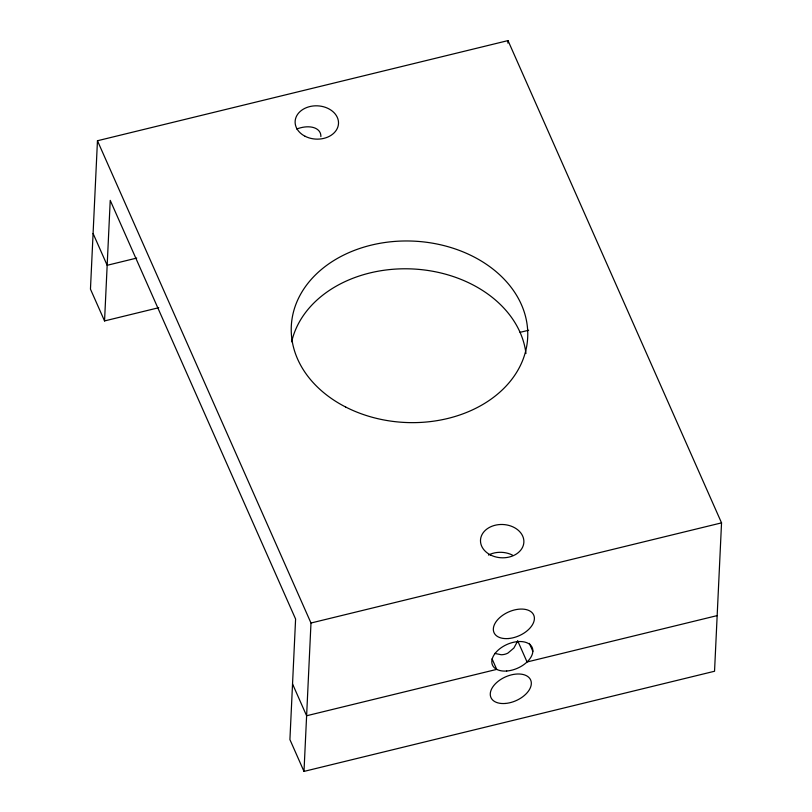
<?xml version="1.0" encoding="UTF-8"?>
<svg xmlns="http://www.w3.org/2000/svg" width="812" height="812" viewBox="0 0 812 812"><rect width="100%" height="100%" fill="white"/><g stroke="black" fill="none" stroke-linecap="round" stroke-linejoin="round"><path stroke-width="1.22" d="M104.545 320.933L110.229 200.371L295.598 619.038L289.914 739.6L303.992 771.4L714.54 671.25L721.543 522.867L508.007 40.6L97.46 140.75L90.457 289.133L104.545 320.933L158.736 307.707M303.992 771.4L310.986 623.017L97.46 140.75M507.896 43.107L508.007 40.6M517.65 641.115L513.884 648.037L507.876 653.122A15.611 15.073 -75.5 0 1 501.227 654.746L494.762 653.406M136.72 258.074L107.164 265.291L93.086 233.491M520.066 332.341L528.663 330.24M310.986 623.017L721.543 522.867M717.169 615.608L527.059 661.983L517.721 640.891M529.343 643.358L532.855 651.305M492.052 658.837L496.721 669.382L306.611 715.758L292.533 683.958M296.705 129.027A21.711 13.002 -23.9 0 1 320.862 136.578M291.67 341.801A118.329 90.771 2.7 0 1 412.892 268.975A118.329 90.771 2.7 0 1 525.953 353.514M488.459 555.053A21.711 16.656 2.7 0 1 512.372 555.053M508.251 638.557A21.711 13.002 -23.9 0 0 533.778 615.212A21.711 13.002 -23.9 0 0 499.563 617.78A21.711 13.002 -23.9 0 0 508.251 638.557M505.186 703.476A21.711 13.002 -23.9 0 0 530.713 680.131A21.711 13.002 -23.9 0 0 496.497 682.699A21.711 13.002 -23.9 0 0 505.186 703.476M506.718 671.016A21.711 13.002 -23.9 0 0 532.246 647.671A21.711 13.002 -23.9 0 0 498.03 650.239A21.711 13.002 -23.9 0 0 506.718 671.016M490.468 554.941A21.711 16.656 2.7 0 0 523.862 542.335A21.711 16.656 2.7 0 0 492.224 526.146A21.711 16.656 2.7 0 0 490.468 554.941M305.099 136.274A21.711 16.656 2.7 0 0 338.492 123.668A21.711 16.656 2.7 0 0 306.855 107.478A21.711 16.656 2.7 0 0 305.099 136.274M345.658 407.015A118.329 90.771 2.7 0 0 527.638 338.33A118.329 90.771 2.7 0 0 355.199 250.076A118.329 90.771 2.7 0 0 345.658 407.015"/></g></svg>
